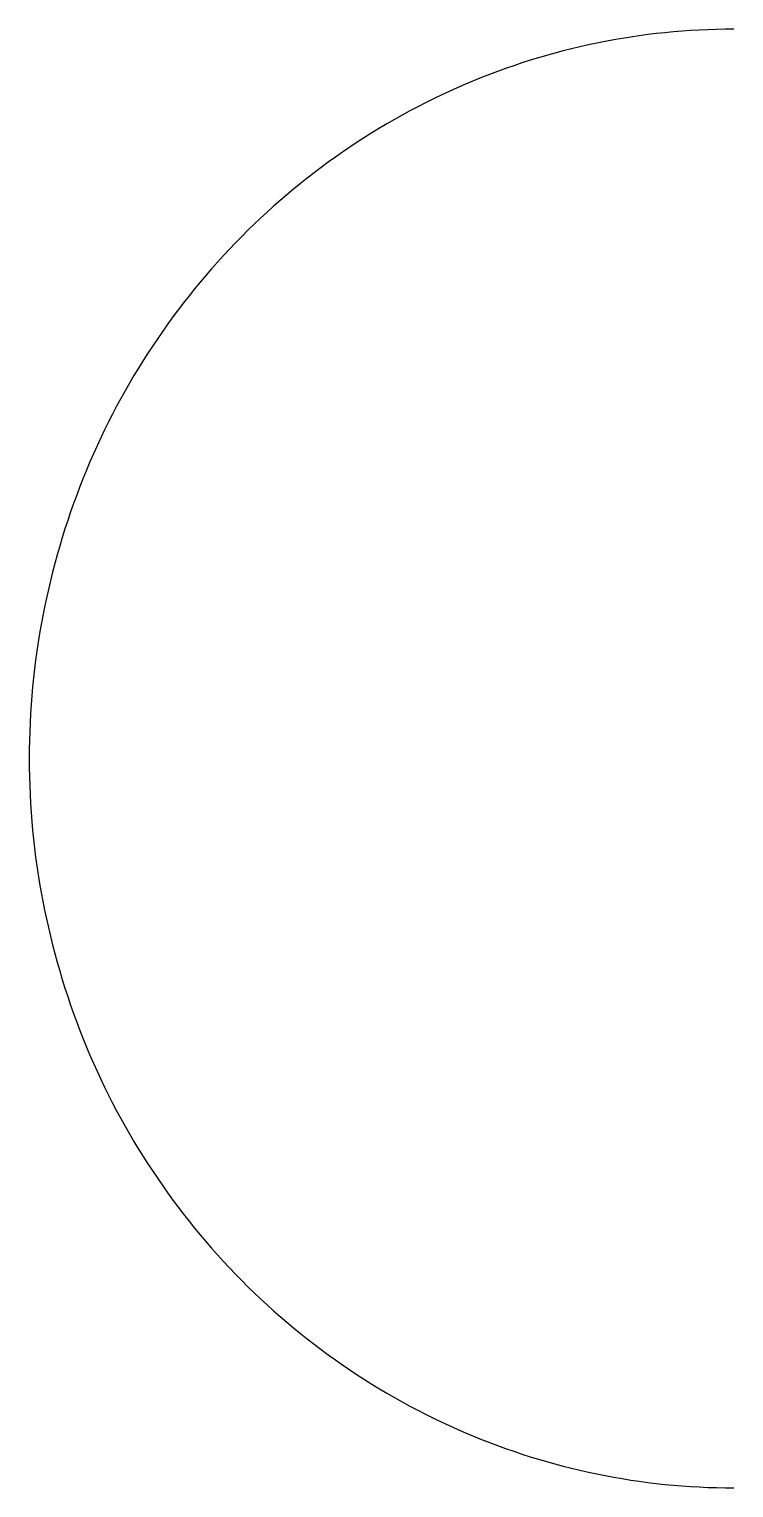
# Model space of a CAD drawing. Extents: x 31367.51 to 31368.48, y 19766.03 to 19768.03.
import ezdxf

# ---------------------------------------------------------------- set-up
doc = ezdxf.new("R2010")
doc.units = 0
doc.header["$LTSCALE"] = 500
doc.layers.get('0').update_dxf_attribs({"linetype": 'CONTINUOUS'})

msp = doc.modelspace()

# ---------------------------------------------------------------- linework, layer by layer
at = {"color": 0}
msp.add_lwpolyline([(31368.4776, 19768.0301, 0.101627), (31368.1096, 19767.9546, 0.099735), (31367.7946, 19767.7373, 0.097172), (31367.5857, 19767.4144, 0.095434), (31367.5117, 19767.0301, 0.095434), (31367.5857, 19766.6458, 0.097172), (31367.7946, 19766.323, 0.099735), (31368.1096, 19766.1057, 0.101627), (31368.4776, 19766.0301, 0.101627)], format="xyb", dxfattribs=at)

doc.saveas('drawing.dxf')
